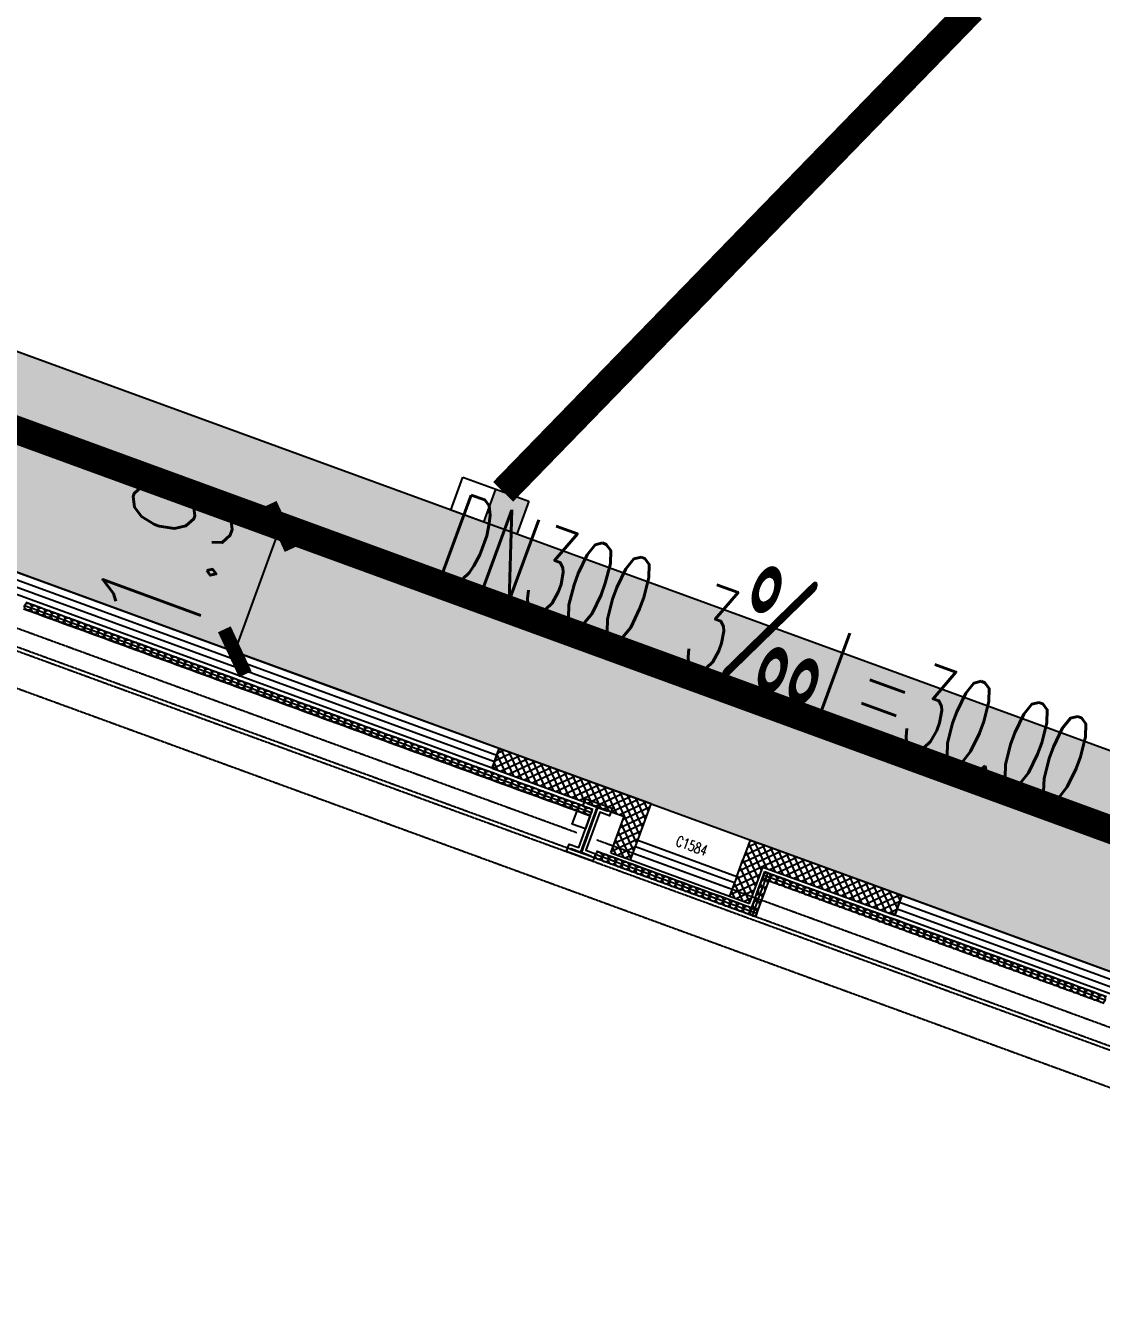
# Model space of a CAD drawing. Extents: x -111898 to 889894, y -2 to 1194865.
# Drawn here: x 609709 to 625010, y 936905 to 955286 of the extents above; entities that cross this region are included whole.
import ezdxf

# ---------------------------------------------------------------- set-up
doc = ezdxf.new("R2010")
doc.units = 0
doc.header["$LTSCALE"] = 10
doc.header["$MEASUREMENT"] = 0
doc.linetypes.add('10平面$0$DASH', pattern=[0.35, 0.25, -0.1])
doc.layers.get('Defpoints').update_dxf_attribs({"color": 210})
for name, color, linetype in [('0-WALL', 252, 'Continuous'), ('10平面$0$A-HRAIL', 173, 'Continuous'), ('10平面$0$AS-WALL', 40, 'Continuous'), ('10平面$0$PUB_HATCH', 8, 'Continuous'), ('10平面$0$建-窗', 4, 'Continuous'), ('10平面$0$建-门窗编号', 7, 'Continuous'), ('Gps-ZF雨水', 4, 'TG_Y'), ('TEXT_污水', 2, 'Continuous'), ('TWT_雨水口', 4, 'Continuous'), ('WALL', 252, 'Continuous'), ('污水标高', 2, 'Continuous')]:
    doc.layers.add(name, color=color, linetype=linetype)
doc.layers.add('GPS-ZF污水', color=2, linetype='TG_W', lineweight=60)
doc.styles.add('10平面$0$A-WIN-LABEL', font='SIMPLEX', dxfattribs={"bigfont": 'GBCBIG'})
doc.styles.add('_TCH_DIM_T3', font='SIMPLEX', dxfattribs={"width": 0.705882, "bigfont": 'GBCBIG'})
doc.styles.add('_TWT_PIPEDN', font='SIMPLEX', dxfattribs={"width": 0.6, "height": 3, "bigfont": 'HZTXT'})
doc.styles.add('TG_LINETYPE', font='SIMPLEX', dxfattribs={"width": 0.8, "height": 3.5, "bigfont": 'HZTXT'})
doc.linetypes.add('TG_W', pattern='A,2,-0.3,["W",TG_LINETYPE,S=0.1,R=0,X=-0.23,Y=-0.15],0', length=2.3)
doc.linetypes.add('TG_Y', pattern='A,2,-0.3,["Y",TG_LINETYPE,S=0.1,R=0,X=-0.25,Y=-0.15],0', length=2.3)
doc.dimstyles.new('_TCH_ARCH&&500', dxfattribs={"dimtxt": 1487.5, "dimasz": 500, "dimexe": 500, "dimexo": 500, "dimgap": 631.25, "dimtad": 1, "dimdec": 1, "dimlfac": 0.001, "dimzin": 0, "dimdsep": 46, "dimtxsty": '_TCH_DIM_T3', "dimblk": 'ARCHTICK', "dimcen": 0.09, "dimclrt": 7, "dimazin": 2, "dimtfac": 1, "dimtdec": 1, "dimtix": 1, "dimtmove": 2, "dimatfit": 3, "dimfxl": 0, "dimtolj": 1, "dimtzin": 0, "dimarcsym": 0})
pattern_1 = [(45, (60, 0), (-60.000061, 60.000061), []), (135, (60, 0), (-60.000061, -60.000061), [])]

# ---------------------------------------------------------------- blocks, each defined once
blk = doc.blocks.new('10平面$0$WINDOW2DLIB$DYNSTYLE$00000005')
at = {"color": 0}
for points in [[(-0.5, 0.5), (-0.5, -0.5)], [(-0.5, 0.5), (0.5, 0.5)], [(0.5, -0.5), (0.5, 0.5)], [(0.5, 0.16667), (-0.5, 0.16667)], [(0.5, -0.16667), (-0.5, -0.16667)], [(-0.5, -0.5), (0.5, -0.5)]]:
    blk.add_lwpolyline(points, dxfattribs=at)
blk = doc.blocks.new('10平面$0$42343243')
at = {"layer": '10平面$0$PUB_HATCH'}
h = blk.add_hatch(dxfattribs=at)
h.set_pattern_fill('多孔材料', color=256, scale=30, style=0)
h.set_pattern_definition(pattern_1)
h.paths.add_polyline_path([(-227154, 1223170), (-229454, 1223170), (-229454, 1222870), (-227454, 1222870)])
h = blk.add_hatch(dxfattribs=at)
h.set_pattern_fill('多孔材料', color=256, scale=30, style=0)
h.set_pattern_definition(pattern_1)
h.paths.add_polyline_path([(-227454, 1222320), (-227154, 1222620), (-227154, 1223170), (-227454, 1222870)])
h = blk.add_hatch(dxfattribs=at)
h.set_pattern_fill('多孔材料', color=256, scale=30, style=0)
h.set_pattern_definition(pattern_1)
h.paths.add_polyline_path([(-225654, 1222870), (-225504, 1222970), (-225504, 1223170), (-225654, 1223170)])
h = blk.add_hatch(dxfattribs=at)
h.set_pattern_fill('多孔材料', color=256, scale=30, style=0)
h.set_pattern_definition(pattern_1)
h.paths.add_polyline_path([(-225354, 1222870), (-223354, 1222870), (-223354, 1223170), (-225504, 1223170), (-225504, 1222970)])
h = blk.add_hatch(dxfattribs=at)
h.set_pattern_fill('多孔材料', color=256, scale=30, style=0)
h.set_pattern_definition(pattern_1)
h.paths.add_polyline_path([(-225654, 1222620), (-225354, 1222320), (-225354, 1222870), (-225504, 1222970), (-225654, 1222870)])
h = blk.add_hatch(dxfattribs=at)
h.set_pattern_fill('多孔材料', color=256, scale=30, style=0)
h.set_pattern_definition(pattern_1)
h.paths.add_polyline_path([(-227454, 1222320), (-227154, 1222320), (-227154, 1222620)])
h = blk.add_hatch(dxfattribs=at)
h.set_pattern_fill('多孔材料', color=256, scale=30, style=0)
h.set_pattern_definition(pattern_1)
h.paths.add_polyline_path([(-225654, 1222620), (-225654, 1222320), (-225354, 1222320)])
at = {"layer": '10平面$0$AS-WALL'}
for p, q in [((-227154, 1223170), (-229454, 1223170)), ((-229454, 1223170), (-229454, 1222870)), ((-227154, 1222620), (-227154, 1223170)), ((-225654, 1223170), (-225504, 1223170)), ((-225654, 1223170), (-225654, 1222870)), ((-223354, 1223170), (-225504, 1223170)), ((-223354, 1222870), (-223354, 1223170)), ((-229454, 1222870), (-227454, 1222870)), ((-227454, 1222320), (-227454, 1222870)), ((-225654, 1222870), (-225654, 1222870)), ((-225654, 1222620), (-225654, 1222870)), ((-225354, 1222320), (-225354, 1222870)), ((-225354, 1222870), (-223354, 1222870)), ((-227154, 1222320), (-227154, 1222620)), ((-225654, 1222620), (-225654, 1222320)), ((-227454, 1222320), (-227154, 1222320)), ((-225654, 1222320), (-225354, 1222320))]:
    blk.add_line(p, q, dxfattribs=at)
at = {"layer": '10平面$0$建-窗'}
ref = blk.add_blockref('10平面$0$WINDOW2DLIB$DYNSTYLE$00000005', (-217004, 1223020), dxfattribs=dict(at, xscale=-12700, yscale=-300, zscale=300, rotation=359.999999999664))
ref.add_attrib('A', 'C12724', (-217284, 1223521), dxfattribs={"layer": '10平面$0$建-门窗编号', "height": 148.8, "style": '10平面$0$A-WIN-LABEL', "width": 0.705882})
ref = blk.add_blockref('10平面$0$WINDOW2DLIB$DYNSTYLE$00000005', (-239904, 1223020), dxfattribs=dict(at, xscale=-20900, yscale=-300, zscale=300, rotation=359.9999999994902))
ref.add_attrib('A', 'C20924', (-240194, 1223393), dxfattribs={"layer": '10平面$0$建-门窗编号', "height": 148.8, "style": '10平面$0$A-WIN-LABEL', "width": 0.705882})
ref = blk.add_blockref('10平面$0$WINDOW2DLIB$DYNSTYLE$00000005', (-226404, 1222470), dxfattribs=dict(at, xscale=-1500, yscale=300, zscale=300, rotation=179.9999999999555))
ref.add_attrib('A', 'C1584', (-226634, 1222733), dxfattribs={"layer": '10平面$0$建-门窗编号', "height": 148.8, "rotation": 360, "style": '10平面$0$A-WIN-LABEL', "width": 0.705882})
blk = doc.blocks.new('10平面$0$99平面图例外参$0$$LinePat$圆环')
for points in [[(0, 150), (300, 150)], [(0, 0), (300, 0)], [(0, -150), (300, -150)]]:
    blk.add_lwpolyline(points)
at = {"color": 0}
blk.add_circle((150, 0), 150, dxfattribs=at)
blk = doc.blocks.new('$TwtSys$00000424')
for p, q in [((-500, 250), (500, 250)), ((-500, -250), (-500, 250)), ((0, -250), (0, 250)), ((500, 250), (500, -250)), ((500, -250), (-500, -250))]:
    blk.add_line(p, q)
blk.add_solid([(0, 250), (500, 250), (0, -250), (500, -250)])
blk = doc.blocks.new('_ArchTick')
at = {"color": 0, "linetype": 'ByBlock', "const_width": 0.4}
blk.add_lwpolyline([(-0.5, -0.5), (0.5, 0.5)], dxfattribs=at)
blk = doc.blocks.new('*D8446')
at = {"layer": 'Defpoints', "color": 0, "transparency": 16777216}
for p in [(613335, 948160), (615444, 947390), (614792, 945605)]:
    blk.add_point(p, dxfattribs=at)
at = {"layer": '污水标高', "color": 0, "lineweight": -2, "transparency": 16777216}
for p, q in [((614975, 947561), (612865, 948332)), ((612683, 946376), (613335, 948160)), ((614322, 945777), (612213, 946547))]:
    blk.add_line(p, q, dxfattribs=at)
at = {"layer": '污水标高', "color": 0, "lineweight": -2, "transparency": 16777216, "xscale": 500, "yscale": 500, "zscale": 500}
for p, rotation in [((613335, 948160), 69.92971140179002), ((612683, 946376), 249.92971140179)]:
    blk.add_blockref('_ArchTick', p, dxfattribs=dict(at, rotation=rotation))
at = {"layer": '污水标高', "color": 7, "transparency": 16777216, "insert": (611717, 947740), "char_height": 1487.5, "attachment_point": 5, "rotation": 69.9297, "style": '_TCH_DIM_T3'}
blk.add_mtext('\\A1;1.9', dxfattribs=at)

msp = doc.modelspace()

# ---------------------------------------------------------------- hatches: boundary and pattern name
at = {"layer": '0-WALL'}
h = msp.add_hatch(dxfattribs=at)
h.set_pattern_fill('草坪或沼泽', color=8, scale=400, angle=-0.200257)
h.set_pattern_definition([(359.79974, (-824318.4, 704905.5), (1605.5824, 1594.398), [240, -48, 64, -48, 240, -960]), (359.79974, (-824398.3, 704953.8), (1605.5824, 1594.398), [160, -120, 240, -120, 160, -800]), (359.79974, (-823836, 705591.9), (1605.5824, 1594.398), [200, -80, 200, -1120]), (359.79974, (-824634.9, 705914.7), (1605.5824, 1594.398), [80, -160, 80, -1280]), (89.79974, (-824474.9, 705914.1), (-1594.398, 1605.5824), [144, -1456]), (89.79974, (-823998.3, 704952.4), (-1594.398, 1605.5824), [160, -1440]), (89.79974, (-823596, 705591), (-1594.398, 1605.5824), [160, -1440]), (44.79974, (-823790.3, 704935.7), (5.5922, 1599.9902), [160, -2102.7417]), (134.79974, (-824206.3, 704937.2), (-1599.9902, 5.5922), [160, -2102.7417]), (63.23469, (-823838.3, 704943.9), (5.5922, 1599.99023), [160, -3417.7088]), (75.7635, (-823918.27, 704952.15), (5.59221, 1599.99023), [160, -6436.969]), (75.7635, (-823516.03, 705590.75), (5.59221, 1599.99023), [128, -6468.969]), (75.7635, (-824442.9, 705914), (5.59221, 1599.99023), [112, -6484.969]), (103.835987, (-824078.27, 704952.7), (5.59221, 1599.99023), [160, -6436.969]), (103.835987, (-823676.03, 705591.3), (5.59221, 1599.99023), [128, -6468.969]), (103.835987, (-824506.9, 705914.2), (5.59221, 1599.99023), [112, -6484.969]), (116.364795, (-824158.3, 704945), (5.5922, 1599.99023), [160, -3417.7069])])
edge = h.paths.add_edge_path()
edge.add_line((741503.08, 933538.38), (741712.87, 934018.57))
edge.add_line((741712.87, 934018.57), (745060.96, 941812.89))
edge.add_line((745060.96, 941812.89), (766890.86, 1001849.76))
edge.add_line((766890.86, 1001849.76), (760346.98, 1016169.02))
edge.add_line((760346.98, 1016169.02), (737579.78, 1026362.54))
edge.add_line((737579.78, 1026362.54), (720756.11, 1037729.77))
edge.add_line((720756.11, 1037729.77), (653654.65, 1067773.01))
edge.add_line((653654.65, 1067773.01), (467795.25, 820503.81))
edge.add_line((467795.25, 820503.81), (468143.58, 820404.89))
edge.add_line((468143.58, 820404.89), (647181.92, 1058601.18))
edge.add_line((647181.92, 1058601.18), (648464.56, 1058132.56))
edge.add_line((648464.56, 1058132.56), (650350.23, 1063296.8))
edge.add_line((650350.23, 1063296.8), (720796.15, 1037558.69))
edge.add_line((720796.15, 1037558.69), (718909.6, 1032395.07))
edge.add_line((718909.6, 1032395.07), (725484.49, 1029992.9))
edge.add_line((725484.49, 1029992.9), (726513.26, 1032808.65))
edge.add_line((726513.26, 1032808.65), (729331.07, 1031779.14))
edge.add_line((729331.07, 1031779.14), (728302.36, 1028963.46))
edge.add_line((728302.36, 1028963.46), (747084.56, 1022101.19))
edge.add_line((747084.56, 1022101.19), (755217.14, 1018452.95))
edge.add_arc((743028.5, 1006160.87), 17310.64, -14.619994, 45.242091, ccw=False)
edge.add_line((759778.64, 1001791.54), (760685.99, 1001458.08))
edge.add_line((760685.99, 1001458.08), (765094.65, 999847.31))
edge.add_line((765094.65, 999847.31), (740941.69, 933744.02))
edge.add_line((740941.69, 933744.02), (741503.08, 933538.38))
h = msp.add_hatch(dxfattribs=at)
h.set_pattern_fill('草坪或沼泽', color=8, scale=400, angle=-0.200257)
h.set_pattern_definition([(359.79974, (-824318.4, 704905.5), (1605.5824, 1594.398), [240, -48, 64, -48, 240, -960]), (359.79974, (-824398.3, 704953.8), (1605.5824, 1594.398), [160, -120, 240, -120, 160, -800]), (359.79974, (-823836, 705591.9), (1605.5824, 1594.398), [200, -80, 200, -1120]), (359.79974, (-824634.9, 705914.7), (1605.5824, 1594.398), [80, -160, 80, -1280]), (89.79974, (-824474.9, 705914.1), (-1594.398, 1605.5824), [144, -1456]), (89.79974, (-823998.3, 704952.4), (-1594.398, 1605.5824), [160, -1440]), (89.79974, (-823596, 705591), (-1594.398, 1605.5824), [160, -1440]), (44.79974, (-823790.3, 704935.7), (5.5922, 1599.9902), [160, -2102.7417]), (134.79974, (-824206.3, 704937.2), (-1599.9902, 5.5922), [160, -2102.7417]), (63.23469, (-823838.3, 704943.9), (5.5922, 1599.99023), [160, -3417.7088]), (75.7635, (-823918.27, 704952.15), (5.59221, 1599.99023), [160, -6436.969]), (75.7635, (-823516.03, 705590.75), (5.59221, 1599.99023), [128, -6468.969]), (75.7635, (-824442.9, 705914), (5.59221, 1599.99023), [112, -6484.969]), (103.835987, (-824078.27, 704952.7), (5.59221, 1599.99023), [160, -6436.969]), (103.835987, (-823676.03, 705591.3), (5.59221, 1599.99023), [128, -6468.969]), (103.835987, (-824506.9, 705914.2), (5.59221, 1599.99023), [112, -6484.969]), (116.364795, (-824158.3, 704945), (5.5922, 1599.99023), [160, -3417.7069])])
edge = h.paths.add_edge_path()
edge.add_line((633426.07, 941937.49), (599236.55, 954428.98))
edge.add_arc((598207.07, 951610.37), 3000.73, 69.935507, 158.960584)
edge.add_line((595406.38, 952687.66), (635231.53, 938137.14))
edge.add_arc((632396.01, 939119.09), 3000.73, -19.101162, 69.923916)

# ---------------------------------------------------------------- linework, layer by layer
msp.add_lwpolyline([(633426.07, 941937.49), (599236.55, 954428.98, 0.40923854), (595406.38, 952687.66), (635231.53, 938137.14, 0.40923854)], format="xyb", close=True, dxfattribs=at)
at = {"layer": 'Defpoints', "color": 1}
msp.add_lwpolyline([(617671.9, 943854.32), (617484.05, 943922.95), (617552.68, 944110.8), (617740.54, 944042.17)], close=True, dxfattribs=at)
at = {"layer": 'GPS-ZF污水', "ltscale": 0.1, "const_width": 400}
msp.add_lwpolyline([(606579.2, 950628.73), (633630.24, 940745.36)], dxfattribs=at)
at = {"layer": 'Gps-ZF雨水', "ltscale": 0.1, "const_width": 400}
msp.add_lwpolyline([(616501.12, 948653.52), (623170.63, 955520.92)], dxfattribs=at)
at = {"layer": 'WALL', "color": 8, "linetype": '10平面$0$DASH'}
for p, q in [((583962.64, 955750.86), (711046.19, 909319.6)), ((583791.05, 955281.23), (710874.6, 908849.97)), ((617550.65, 943798.54), (600925.53, 949872.7)), ((617464.86, 943563.72), (600839.74, 949637.88)), ((626004.1, 940709.99), (617832.43, 943695.59)), ((625918.31, 940475.17), (617746.64, 943460.77))]:
    msp.add_line(p, q, dxfattribs=at)
at = {"layer": 'WALL', "color": 8}
for points in [[(617675.27, 944285.33), (618050.98, 944148.07), (618012.55, 944042.87), (617875.41, 944092.97), (617677.75, 943551.95), (617814.88, 943501.85), (617776.44, 943396.65), (617400.74, 943533.92), (617439.17, 943639.12), (617576.3, 943589.01), (617773.97, 944130.03), (617636.84, 944180.14)], [(617705.08, 944221.21), (617986.86, 944118.26), (617982.74, 944106.99), (617845.61, 944157.09), (617613.62, 943522.14), (617750.76, 943472.04), (617746.64, 943460.77), (617464.86, 943563.72), (617468.98, 943574.99), (617606.11, 943524.89), (617838.09, 944159.84), (617700.96, 944209.94)]]:
    msp.add_lwpolyline(points, close=True, dxfattribs=at)
msp.add_lwpolyline([(610570.64, 937990.02, 0, 0, 0), (604089.67, 940357.91, 0, 240, 0), (604935.01, 940049.05, 0, 0, 0)], format="xyseb", dxfattribs=at)

# ---------------------------------------------------------------- block references
at = {"layer": '10平面$0$A-HRAIL', "yscale": 0.3333333333333334, "zscale": 0.3333333333333333}
for p, xscale, rotation in [((609691.59, 947036.17), 0.3368181818181785, 339.9297114345931), ((609786.5, 947001.49), 0.3368181818181785, 339.9297114345931), ((609881.41, 946966.82), 0.3368181818181785, 339.9297114345931), ((609976.32, 946932.14), 0.3368181818181785, 339.9297114345931), ((610071.23, 946897.46), 0.3368181818181785, 339.9297114345931), ((610166.14, 946862.79), 0.3368181818181785, 339.9297114345931), ((610261.05, 946828.11), 0.3368181818181785, 339.9297114345931), ((610355.95, 946793.44), 0.3368181818181785, 339.9297114345931), ((610450.86, 946758.76), 0.3368181818181785, 339.9297114345931), ((610545.77, 946724.08), 0.3368181818181785, 339.9297114345931), ((610640.68, 946689.41), 0.3368181818181785, 339.9297114345931), ((610735.59, 946654.73), 0.3368181818181785, 339.9297114345931), ((610830.5, 946620.06), 0.3368181818181785, 339.9297114345931), ((610925.41, 946585.38), 0.3368181818181785, 339.9297114345931), ((611020.32, 946550.7), 0.3368181818181785, 339.9297114345931), ((611115.23, 946516.03), 0.3368181818181785, 339.9297114345931), ((611210.14, 946481.35), 0.3368181818181785, 339.9297114345931), ((611305.05, 946446.68), 0.3368181818181785, 339.9297114345931), ((611399.96, 946412), 0.3368181818181785, 339.9297114345931), ((611494.86, 946377.32), 0.3368181818181785, 339.9297114345931), ((611589.77, 946342.65), 0.3368181818181785, 339.9297114345931), ((611684.68, 946307.97), 0.3368181818181785, 339.9297114345931), ((611779.59, 946273.3), 0.3368181818181785, 339.9297114345931), ((611874.5, 946238.62), 0.3368181818181785, 339.9297114345931), ((611969.41, 946203.94), 0.3368181818181785, 339.9297114345931), ((612064.32, 946169.27), 0.3368181818181785, 339.9297114345931), ((612159.23, 946134.59), 0.3368181818181785, 339.9297114345931), ((612254.14, 946099.92), 0.3368181818181785, 339.9297114345931), ((612349.05, 946065.24), 0.3368181818181785, 339.9297114345931), ((612443.96, 946030.56), 0.3368181818181785, 339.9297114345931), ((612538.87, 945995.89), 0.3368181818181785, 339.9297114345931), ((612633.78, 945961.21), 0.3368181818181785, 339.9297114345931), ((612728.68, 945926.54), 0.3368181818181785, 339.9297114345931), ((612823.59, 945891.86), 0.3368181818181785, 339.9297114345931), ((612918.5, 945857.18), 0.3368181818181785, 339.9297114345931), ((613013.41, 945822.51), 0.3368181818181785, 339.9297114345931), ((613108.32, 945787.83), 0.3368181818181785, 339.9297114345931), ((613203.23, 945753.16), 0.3368181818181785, 339.9297114345931), ((613298.14, 945718.48), 0.3368181818181785, 339.9297114345931), ((613393.05, 945683.8), 0.3368181818181785, 339.9297114345931), ((613487.96, 945649.13), 0.3368181818181785, 339.9297114345931), ((613582.87, 945614.45), 0.3368181818181785, 339.9297114345931), ((613677.78, 945579.78), 0.3368181818181785, 339.9297114345931), ((613772.69, 945545.1), 0.3368181818181785, 339.9297114345931), ((613867.59, 945510.42), 0.3368181818181785, 339.9297114345931), ((613962.5, 945475.75), 0.3368181818181785, 339.9297114345931), ((614057.41, 945441.07), 0.3368181818181785, 339.9297114345931), ((614152.32, 945406.39), 0.3368181818181785, 339.9297114345931), ((614247.23, 945371.72), 0.3368181818181785, 339.9297114345931), ((614342.14, 945337.04), 0.3368181818181785, 339.9297114345931), ((614437.05, 945302.37), 0.3368181818181785, 339.9297114345931), ((614531.96, 945267.69), 0.3368181818181785, 339.9297114345931), ((614626.87, 945233.01), 0.3368181818181785, 339.9297114345931), ((614721.78, 945198.34), 0.3368181818181785, 339.9297114345931), ((614816.69, 945163.66), 0.3368181818181785, 339.9297114345931), ((614911.6, 945128.99), 0.3368181818181785, 339.9297114345931), ((615006.51, 945094.31), 0.3368181818181785, 339.9297114345931), ((615101.41, 945059.63), 0.3368181818181785, 339.9297114345931), ((615196.32, 945024.96), 0.3368181818181785, 339.9297114345931), ((615291.23, 944990.28), 0.3368181818181785, 339.9297114345931), ((615386.14, 944955.61), 0.3368181818181785, 339.9297114345931), ((615481.05, 944920.93), 0.3368181818181785, 339.9297114345931), ((615575.96, 944886.25), 0.3368181818181785, 339.9297114345931), ((615670.87, 944851.58), 0.3368181818181785, 339.9297114345931), ((615765.78, 944816.9), 0.3368181818181785, 339.9297114345931), ((615860.69, 944782.23), 0.3368181818181785, 339.9297114345931), ((615955.6, 944747.55), 0.3368181818181785, 339.9297114345931), ((616050.51, 944712.87), 0.3368181818181785, 339.9297114345931), ((616145.42, 944678.2), 0.3368181818181785, 339.9297114345931), ((616240.32, 944643.52), 0.3368181818181785, 339.9297114345931), ((616335.23, 944608.85), 0.3368181818181785, 339.9297114345931), ((616430.14, 944574.17), 0.3368181818181785, 339.9297114345931), ((616525.05, 944539.49), 0.3368181818181785, 339.9297114345931), ((616619.96, 944504.82), 0.3368181818181785, 339.9297114345931), ((616714.87, 944470.14), 0.3368181818181785, 339.9297114345931), ((616809.78, 944435.47), 0.3368181818181785, 339.9297114345931), ((616904.69, 944400.79), 0.3368181818181785, 339.9297114345931), ((616999.6, 944366.11), 0.3368181818181785, 339.9297114345931), ((617094.51, 944331.44), 0.3368181818181785, 339.9297114345931), ((617189.42, 944296.76), 0.3368181818181785, 339.9297114345931), ((617284.33, 944262.09), 0.3368181818181785, 339.9297114345931), ((617379.24, 944227.41), 0.3368181818181785, 339.9297114345931), ((617474.14, 944192.73), 0.3368181818181785, 339.9297114345931), ((617569.05, 944158.06), 0.3368181818181785, 339.9297114345931), ((617663.96, 944123.38), 0.3368181818181785, 339.9297114345931), ((617906.65, 943455.54), -0.3402776645623614, 339.9297114345931), ((618002.53, 943420.51), -0.3402776645623614, 339.9297114345931), ((618098.41, 943385.48), -0.3402776645623614, 339.9297114345931), ((618194.3, 943350.45), -0.3402776645623614, 339.9297114345931), ((618290.18, 943315.41), -0.3402776645623614, 339.9297114345931), ((618386.07, 943280.38), -0.3402776645623614, 339.9297114345931), ((618481.95, 943245.35), -0.3402776645623614, 339.9297114345931), ((618577.83, 943210.32), -0.3402776645623614, 339.9297114345931), ((618673.72, 943175.29), -0.3402776645623614, 339.9297114345931), ((618769.6, 943140.25), -0.3402776645623614, 339.9297114345931), ((618865.49, 943105.22), -0.3402776645623614, 339.9297114345931), ((618961.37, 943070.19), -0.3402776645623614, 339.9297114345931), ((619057.25, 943035.16), -0.3402776645623614, 339.9297114345931), ((620196.56, 943027.02), -0.3611111227129974, 249.9297114345931), ((620233.74, 943128.77), -0.3611111227129974, 249.9297114345931), ((620300.1, 943160.24), -0.3384127415468572, 339.9297114343898), ((620395.45, 943125.4), -0.3384127415468572, 339.9297114343898), ((620490.81, 943090.56), -0.3384127415468572, 339.9297114343898), ((620586.17, 943055.72), -0.3384127415468572, 339.9297114343898), ((619153.14, 943000.12), -0.3402776645623614, 339.9297114345931), ((619249.02, 942965.09), -0.3402776645623614, 339.9297114345931), ((619344.91, 942930.06), -0.3402776645623614, 339.9297114345931), ((619440.79, 942895.03), -0.3402776645623614, 339.9297114345931), ((619536.67, 942860), -0.3402776645623614, 339.9297114345931), ((620122.21, 942823.51), -0.3611111227129974, 249.9297114345931), ((620159.39, 942925.26), -0.3611111227129974, 249.9297114345931), ((620681.53, 943020.88), -0.3384127415468572, 339.9297114343898), ((620776.89, 942986.04), -0.3384127415468572, 339.9297114343898), ((620872.25, 942951.2), -0.3384127415468572, 339.9297114343898), ((620967.6, 942916.36), -0.3384127415468572, 339.9297114343898), ((621062.96, 942881.52), -0.3384127415468572, 339.9297114343898), ((621158.32, 942846.68), -0.3384127415468572, 339.9297114343898), ((619632.56, 942824.96), -0.3402776645623614, 339.9297114345931), ((619728.44, 942789.93), -0.3402776645623614, 339.9297114345931), ((619824.33, 942754.9), -0.3402776645623614, 339.9297114345931), ((619920.21, 942719.87), -0.3402776645623614, 339.9297114345931), ((620016.09, 942684.83), -0.3402776645623614, 339.9297114345931), ((620085.03, 942721.75), -0.3611111227129974, 249.9297114345931), ((621253.68, 942811.84), -0.3384127415468572, 339.9297114343898), ((621349.04, 942777), -0.3384127415468572, 339.9297114343898), ((621444.4, 942742.16), -0.3384127415468572, 339.9297114343898), ((621539.76, 942707.32), -0.3384127415468572, 339.9297114343898), ((621635.11, 942672.48), -0.3384127415468572, 339.9297114343898), ((620111.98, 942649.8), -0.3402776645623614, 339.9297114345931), ((620047.86, 942620), -0.3611111227129974, 249.9297114345931), ((621730.47, 942637.64), -0.3384127415468572, 339.9297114343898), ((621825.83, 942602.8), -0.3384127415468572, 339.9297114343898), ((621921.19, 942567.96), -0.3384127415468572, 339.9297114343898), ((622016.55, 942533.12), -0.3384127415468572, 339.9297114343898), ((622111.91, 942498.28), -0.3384127415468572, 339.9297114343898), ((622207.27, 942463.44), -0.3384127415468572, 339.9297114343898), ((622302.62, 942428.6), -0.3384127415468572, 339.9297114343898), ((622397.98, 942393.76), -0.3384127415468572, 339.9297114343898), ((622493.34, 942358.92), -0.3384127415468572, 339.9297114343898), ((622588.7, 942324.08), -0.3384127415468572, 339.9297114343898), ((622684.06, 942289.24), -0.3384127415468572, 339.9297114343898), ((622779.42, 942254.4), -0.3384127415468572, 339.9297114343898), ((622874.78, 942219.56), -0.3384127415468572, 339.9297114343898), ((622970.13, 942184.72), -0.3384127415468572, 339.9297114343898), ((623065.49, 942149.88), -0.3384127415468572, 339.9297114343898), ((623160.85, 942115.04), -0.3384127415468572, 339.9297114343898), ((623256.21, 942080.2), -0.3384127415468572, 339.9297114343898), ((623351.57, 942045.36), -0.3384127415468572, 339.9297114343898), ((623446.93, 942010.52), -0.3384127415468572, 339.9297114343898), ((623542.28, 941975.68), -0.3384127415468572, 339.9297114343898), ((623637.64, 941940.84), -0.3384127415468572, 339.9297114343898), ((623733, 941906), -0.3384127415468572, 339.9297114343898), ((623828.36, 941871.16), -0.3384127415468572, 339.9297114343898), ((623923.72, 941836.32), -0.3384127415468572, 339.9297114343898), ((624019.08, 941801.48), -0.3384127415468572, 339.9297114343898), ((624114.44, 941766.64), -0.3384127415468572, 339.9297114343898), ((624209.79, 941731.8), -0.3384127415468572, 339.9297114343898), ((624305.15, 941696.96), -0.3384127415468572, 339.9297114343898), ((624400.51, 941662.12), -0.3384127415468572, 339.9297114343898), ((624495.87, 941627.28), -0.3384127415468572, 339.9297114343898), ((624591.23, 941592.43), -0.3384127415468572, 339.9297114343898), ((624686.59, 941557.59), -0.3384127415468572, 339.9297114343898), ((624781.95, 941522.75), -0.3384127415468572, 339.9297114343898), ((624877.3, 941487.91), -0.3384127415468572, 339.9297114343898), ((624972.66, 941453.07), -0.3384127415468572, 339.9297114343898), ((625068.02, 941418.23), -0.3384127415468572, 339.9297114343898)]:
    msp.add_blockref('10平面$0$99平面图例外参$0$$LinePat$圆环', p, dxfattribs=dict(at, xscale=xscale, rotation=rotation))
at = {"layer": 'TWT_雨水口', "rotation": 339.929708398429}
msp.add_blockref('$TwtSys$00000424', (616310.33, 948457.07), dxfattribs=at)
at = {"layer": 'WALL', "rotation": 339.9297114345931}
msp.add_blockref('10平面$0$42343243', (412207.54, -282631.55), dxfattribs=at)

# ---------------------------------------------------------------- texts
at = {"layer": 'TEXT_污水', "style": '_TWT_PIPEDN'}
for s, height, width, p in [('DN300', 1225, 0.557143, (615515.66, 947496.79)), ('‰', 1750, 0.6, (619593.45, 946006.93)), ('3', 1225, 0.557143, (618982.92, 946229.99)), ('L=30.00', 1225, 0.557143, (620902.73, 945528.57))]:
    msp.add_text(s, height=height, rotation=339.929711, dxfattribs=dict(at, width=width)).set_placement(p)

# ---------------------------------------------------------------- dimensions: what is measured, and where the dimension line sits
at = {"layer": '污水标高', "color": 2}
dim = msp.add_linear_dim(base=(613334.94, 948160.46), p1=(614792.01, 945604.93), p2=(615444.14, 947389.84), angle=69.929711, dimstyle='_TCH_ARCH&&500', override={"dimgap": 0}, dxfattribs=at)
dim.commit()
dim.dimension.update_dxf_attribs({"geometry": '*D8446', "text_midpoint": (611717.37, 947739.86), "dimtype": 161, "text_rotation": 69.929711})

doc.saveas('drawing.dxf')
